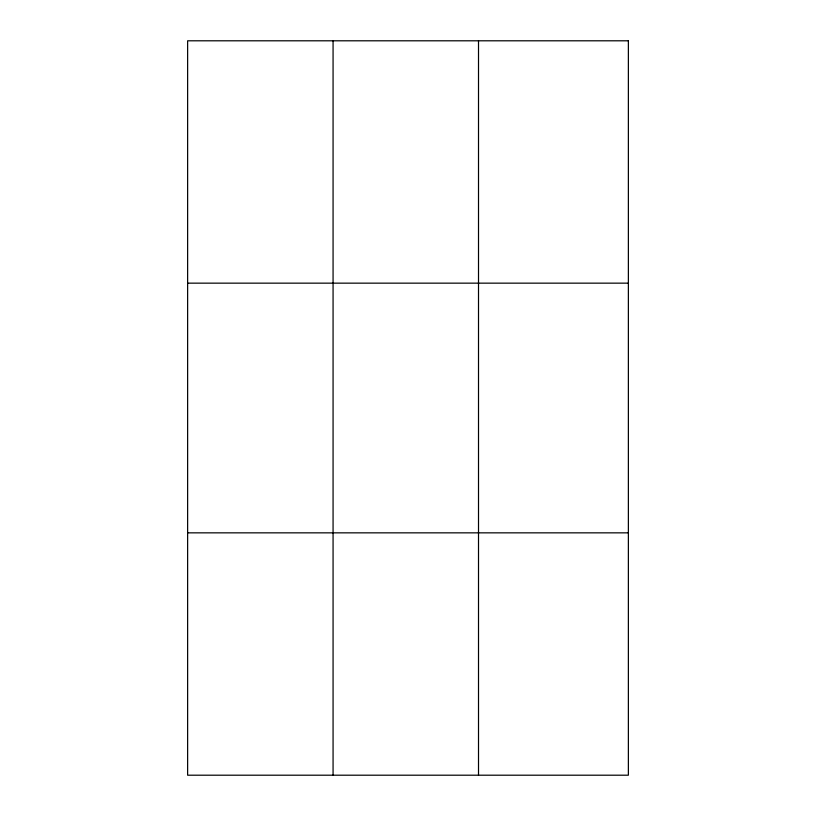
<?xml version="1.0" encoding="UTF-8"?>
<svg xmlns="http://www.w3.org/2000/svg" width="816" height="816" viewBox="0 0 816 816"><rect width="100%" height="100%" fill="white"/><g stroke="black" fill="none" stroke-linecap="round" stroke-linejoin="round"><path stroke-width="1.22" d="M333.071 40.8L333.071 775.2M478.513 40.8L478.513 775.2M187.629 283.152L628.371 283.152M187.629 532.848L628.371 532.848M628.371 40.8L628.371 775.2L187.629 775.2L187.629 40.8L628.371 40.8"/></g></svg>
